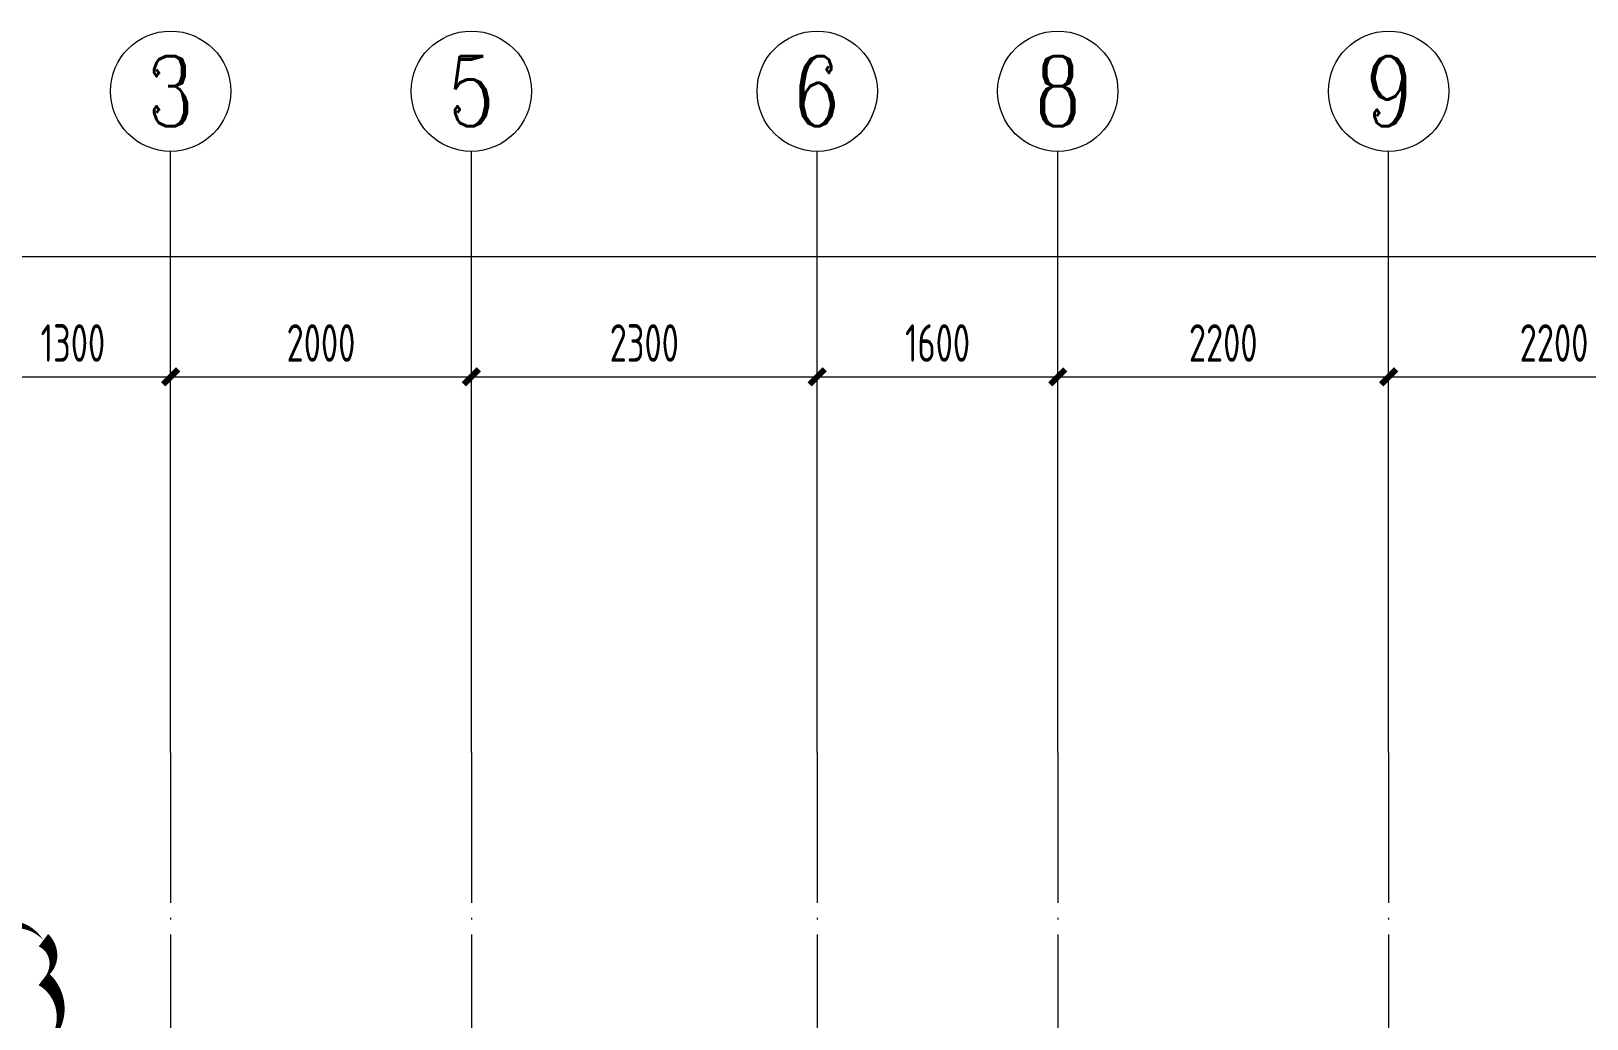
# Model space of a CAD drawing. Extents: x 5874492 to 7194610, y -939842 to -279257.
# Drawn here: x 6295517 to 6305863, y -588052 to -581480 of the extents above; entities that cross this region are included whole.
import ezdxf
from ezdxf.enums import TextEntityAlignment as Align

# ---------------------------------------------------------------- set-up
doc = ezdxf.new("R2010")
doc.units = 0
doc.header["$LTSCALE"] = 1000
doc.linetypes.add('DOTE', pattern=[2.42, 2, -0.2, 0.02, -0.2])
for name, color, linetype, lineweight in [('A-标注-轴号', 3, 'Continuous', 15), ('A-标注-轴号文字', 7, 'Continuous', 15), ('A-轴线-塔楼', 1, 'DOTE', 9), ('S-轴网-轴号', 3, 'Continuous', 20), ('S-轴网-轴线', 1, 'DOTE', 9)]:
    doc.layers.add(name, color=color, linetype=linetype, lineweight=lineweight)
doc.layers.add('S-活动层-非打印1', color=170, linetype='Continuous', plot=False)
doc.styles.add('_TCH_AXIS', font='COMPLEX.shx', dxfattribs={"bigfont": 'hztxt.shx'})
doc.styles.add('COMPLEX', font='COMPLEX')
doc.styles.add('TSSD_REIN_T3', font='tssdeng.shx', dxfattribs={"width": 0.7, "bigfont": 'hztxt.shx'})
doc.dimstyles.new('_TCH_ARCH&&100', dxfattribs={"dimtxt": 250, "dimasz": 100, "dimexe": 100, "dimexo": 100, "dimgap": 100, "dimtad": 1, "dimdec": 0, "dimzin": 0, "dimdsep": 46, "dimtxsty": 'TSSD_REIN_T3', "dimblk": 'ARCHTICK', "dimcen": 0.09, "dimclrt": 7, "dimazin": 2, "dimtfac": 1, "dimtdec": 0, "dimtix": 1, "dimtmove": 2, "dimatfit": 3, "dimfxl": 0, "dimtolj": 1, "dimtzin": 0, "dimarcsym": 0})

# ---------------------------------------------------------------- blocks, each defined once
blk = doc.blocks.new('_AXISO')
blk.add_circle((0, 0), 0.5)
at = {"layer": 'S-轴网-轴号', "style": 'COMPLEX', "width": 1.041667}
blk.add_attdef('A', text='', height=0.56, dxfattribs=at).set_placement((-0.25, -0.28), (0.25, -0.28), align=Align.FIT)
blk = doc.blocks.new('_ArchTick')
at = {"color": 0, "linetype": 'ByBlock', "const_width": 0.4}
blk.add_lwpolyline([(-0.5, -0.5), (0.5, 0.5)], dxfattribs=at)
blk = doc.blocks.new('*D2415')
at = {"layer": 'A-标注-轴号', "color": 0, "lineweight": -2, "transparency": 16777216}
for p, q in [((0, 18540), (0, 21840)), ((47200, 18540), (47200, 21840)), ((0, 21740), (47200, 21740))]:
    blk.add_line(p, q, dxfattribs=at)
at = {"layer": 'Defpoints', "color": 0, "transparency": 16777216}
for p in [(47200, 21740), (0, 18440), (47200, 18440)]:
    blk.add_point(p, dxfattribs=at)
at = {"layer": 'A-标注-轴号', "color": 0, "lineweight": -2, "transparency": 16777216, "xscale": 100, "yscale": 100, "zscale": 100, "rotation": 180}
blk.add_blockref('_ArchTick', (0, 21740), dxfattribs=at)
at = {"layer": 'A-标注-轴号', "color": 0, "lineweight": -2, "transparency": 16777216, "xscale": 100, "yscale": 100, "zscale": 100}
blk.add_blockref('_ArchTick', (47200, 21740), dxfattribs=at)
at = {"layer": 'A-标注-轴号', "color": 7, "transparency": 16777216, "insert": (23600, 21965), "char_height": 250, "attachment_point": 5, "style": 'TSSD_REIN_T3'}
blk.add_mtext('\\A1;47200', dxfattribs=at)
blk = doc.blocks.new('*D2438')
at = {"layer": 'A-标注-轴号', "color": 0, "lineweight": -2, "transparency": 16777216}
for p, q in [((7500, 18540), (7500, 21040)), ((8800, 18540), (8800, 21040)), ((7500, 20940), (8800, 20940))]:
    blk.add_line(p, q, dxfattribs=at)
at = {"layer": 'Defpoints', "color": 0, "transparency": 16777216}
for p in [(8800, 20940), (7500, 18440), (8800, 18440)]:
    blk.add_point(p, dxfattribs=at)
at = {"layer": 'A-标注-轴号', "color": 0, "lineweight": -2, "transparency": 16777216, "xscale": 100, "yscale": 100, "zscale": 100, "rotation": 180}
blk.add_blockref('_ArchTick', (7500, 20940), dxfattribs=at)
at = {"layer": 'A-标注-轴号', "color": 0, "lineweight": -2, "transparency": 16777216, "xscale": 100, "yscale": 100, "zscale": 100}
blk.add_blockref('_ArchTick', (8800, 20940), dxfattribs=at)
at = {"layer": 'A-标注-轴号', "color": 7, "transparency": 16777216, "insert": (8150, 21165), "char_height": 250, "attachment_point": 5, "style": 'TSSD_REIN_T3'}
blk.add_mtext('\\A1;1300', dxfattribs=at)
blk = doc.blocks.new('*D2439')
at = {"layer": 'A-标注-轴号', "color": 0, "lineweight": -2, "transparency": 16777216}
for p, q in [((8800, 18540), (8800, 21040)), ((10800, 18540), (10800, 21040)), ((8800, 20940), (10800, 20940))]:
    blk.add_line(p, q, dxfattribs=at)
at = {"layer": 'Defpoints', "color": 0, "transparency": 16777216}
for p in [(10800, 20940), (8800, 18440), (10800, 18440)]:
    blk.add_point(p, dxfattribs=at)
at = {"layer": 'A-标注-轴号', "color": 0, "lineweight": -2, "transparency": 16777216, "xscale": 100, "yscale": 100, "zscale": 100, "rotation": 180}
blk.add_blockref('_ArchTick', (8800, 20940), dxfattribs=at)
at = {"layer": 'A-标注-轴号', "color": 0, "lineweight": -2, "transparency": 16777216, "xscale": 100, "yscale": 100, "zscale": 100}
blk.add_blockref('_ArchTick', (10800, 20940), dxfattribs=at)
at = {"layer": 'A-标注-轴号', "color": 7, "transparency": 16777216, "insert": (9800, 21165), "char_height": 250, "attachment_point": 5, "style": 'TSSD_REIN_T3'}
blk.add_mtext('\\A1;2000', dxfattribs=at)
blk = doc.blocks.new('*D2440')
at = {"layer": 'A-标注-轴号', "color": 0, "lineweight": -2, "transparency": 16777216}
for p, q in [((10800, 18540), (10800, 21040)), ((13100, 18540), (13100, 21040)), ((10800, 20940), (13100, 20940))]:
    blk.add_line(p, q, dxfattribs=at)
at = {"layer": 'Defpoints', "color": 0, "transparency": 16777216}
for p in [(13100, 20940), (10800, 18440), (13100, 18440)]:
    blk.add_point(p, dxfattribs=at)
at = {"layer": 'A-标注-轴号', "color": 0, "lineweight": -2, "transparency": 16777216, "xscale": 100, "yscale": 100, "zscale": 100, "rotation": 180}
blk.add_blockref('_ArchTick', (10800, 20940), dxfattribs=at)
at = {"layer": 'A-标注-轴号', "color": 0, "lineweight": -2, "transparency": 16777216, "xscale": 100, "yscale": 100, "zscale": 100}
blk.add_blockref('_ArchTick', (13100, 20940), dxfattribs=at)
at = {"layer": 'A-标注-轴号', "color": 7, "transparency": 16777216, "insert": (11950, 21165), "char_height": 250, "attachment_point": 5, "style": 'TSSD_REIN_T3'}
blk.add_mtext('\\A1;2300', dxfattribs=at)
blk = doc.blocks.new('*D2441')
at = {"layer": 'A-标注-轴号', "color": 0, "lineweight": -2, "transparency": 16777216}
for p, q in [((13100, 18540), (13100, 21040)), ((14700, 18540), (14700, 21040)), ((13100, 20940), (14700, 20940))]:
    blk.add_line(p, q, dxfattribs=at)
at = {"layer": 'Defpoints', "color": 0, "transparency": 16777216}
for p in [(14700, 20940), (13100, 18440), (14700, 18440)]:
    blk.add_point(p, dxfattribs=at)
at = {"layer": 'A-标注-轴号', "color": 0, "lineweight": -2, "transparency": 16777216, "xscale": 100, "yscale": 100, "zscale": 100, "rotation": 180}
blk.add_blockref('_ArchTick', (13100, 20940), dxfattribs=at)
at = {"layer": 'A-标注-轴号', "color": 0, "lineweight": -2, "transparency": 16777216, "xscale": 100, "yscale": 100, "zscale": 100}
blk.add_blockref('_ArchTick', (14700, 20940), dxfattribs=at)
at = {"layer": 'A-标注-轴号', "color": 7, "transparency": 16777216, "insert": (13900, 21165), "char_height": 250, "attachment_point": 5, "style": 'TSSD_REIN_T3'}
blk.add_mtext('\\A1;1600', dxfattribs=at)
blk = doc.blocks.new('*D2442')
at = {"layer": 'A-标注-轴号', "color": 0, "lineweight": -2, "transparency": 16777216}
for p, q in [((14700, 18540), (14700, 21040)), ((16900, 18540), (16900, 21040)), ((14700, 20940), (16900, 20940))]:
    blk.add_line(p, q, dxfattribs=at)
at = {"layer": 'Defpoints', "color": 0, "transparency": 16777216}
for p in [(16900, 20940), (14700, 18440), (16900, 18440)]:
    blk.add_point(p, dxfattribs=at)
at = {"layer": 'A-标注-轴号', "color": 0, "lineweight": -2, "transparency": 16777216, "xscale": 100, "yscale": 100, "zscale": 100, "rotation": 180}
blk.add_blockref('_ArchTick', (14700, 20940), dxfattribs=at)
at = {"layer": 'A-标注-轴号', "color": 0, "lineweight": -2, "transparency": 16777216, "xscale": 100, "yscale": 100, "zscale": 100}
blk.add_blockref('_ArchTick', (16900, 20940), dxfattribs=at)
at = {"layer": 'A-标注-轴号', "color": 7, "transparency": 16777216, "insert": (15800, 21165), "char_height": 250, "attachment_point": 5, "style": 'TSSD_REIN_T3'}
blk.add_mtext('\\A1;2200', dxfattribs=at)
blk = doc.blocks.new('*D2443')
at = {"layer": 'A-标注-轴号', "color": 0, "lineweight": -2, "transparency": 16777216}
for p, q in [((16900, 18540), (16900, 21040)), ((19100, 18540), (19100, 21040)), ((16900, 20940), (19100, 20940))]:
    blk.add_line(p, q, dxfattribs=at)
at = {"layer": 'Defpoints', "color": 0, "transparency": 16777216}
for p in [(19100, 20940), (16900, 18440), (19100, 18440)]:
    blk.add_point(p, dxfattribs=at)
at = {"layer": 'A-标注-轴号', "color": 0, "lineweight": -2, "transparency": 16777216, "xscale": 100, "yscale": 100, "zscale": 100, "rotation": 180}
blk.add_blockref('_ArchTick', (16900, 20940), dxfattribs=at)
at = {"layer": 'A-标注-轴号', "color": 0, "lineweight": -2, "transparency": 16777216, "xscale": 100, "yscale": 100, "zscale": 100}
blk.add_blockref('_ArchTick', (19100, 20940), dxfattribs=at)
at = {"layer": 'A-标注-轴号', "color": 7, "transparency": 16777216, "insert": (18000, 21165), "char_height": 250, "attachment_point": 5, "style": 'TSSD_REIN_T3'}
blk.add_mtext('\\A1;2200', dxfattribs=at)
blk = doc.blocks.new('A$C3FF375C5')
at = {"layer": 'A-标注-轴号'}
for p, q in [((8800, 18440.3), (8800, 22440.3)), ((10800, 18440.3), (10800, 22440.3)), ((13100, 18440.3), (13100, 22440.3)), ((14700, 18440.3), (14700, 22440.3)), ((16900, 18440.3), (16900, 22440.3))]:
    blk.add_line(p, q, dxfattribs=at)
at = {"layer": 'A-轴线-塔楼', "linetype": 'DOTE', "ltscale": 0.5}
for p, q in [((8800, 18440.3), (8800, 9900)), ((10800, 18440.3), (10800, 12550)), ((13100, 18440.3), (13100, 9900)), ((14700, 18440.3), (14700, 8100)), ((16900, 18440.3), (16900, -8548.9))]:
    blk.add_line(p, q, dxfattribs=at)
at = {"layer": 'A-标注-轴号'}
ref = blk.add_blockref('_AXISO', (8800, 22840.3), dxfattribs=dict(at, xscale=800, yscale=800, zscale=800))
ref.add_attrib('A', '3', dxfattribs={"layer": 'A-标注-轴号文字', "ltscale": 0.2, "height": 465.9, "style": '_TCH_AXIS'}).set_placement((8644.7, 22607.3), (8955.3, 22607.3), align=Align.FIT)
ref = blk.add_blockref('_AXISO', (10800, 22840.3), dxfattribs=dict(at, xscale=800, yscale=800, zscale=800))
ref.add_attrib('A', '5', dxfattribs={"layer": 'A-标注-轴号文字', "ltscale": 0.2, "height": 465.9, "style": '_TCH_AXIS'}).set_placement((10644.7, 22607.3), (10955.3, 22607.3), align=Align.FIT)
ref = blk.add_blockref('_AXISO', (13100, 22840.3), dxfattribs=dict(at, xscale=800, yscale=800, zscale=800))
ref.add_attrib('A', '6', dxfattribs={"layer": 'A-标注-轴号文字', "ltscale": 0.2, "height": 465.9, "style": '_TCH_AXIS'}).set_placement((12944.7, 22607.3), (13255.3, 22607.3), align=Align.FIT)
ref = blk.add_blockref('_AXISO', (14700, 22840.3), dxfattribs=dict(at, xscale=800, yscale=800, zscale=800))
ref.add_attrib('A', '8', dxfattribs={"layer": 'A-标注-轴号文字', "ltscale": 0.2, "height": 465.9, "style": '_TCH_AXIS'}).set_placement((14544.7, 22607.3), (14855.3, 22607.3), align=Align.FIT)
ref = blk.add_blockref('_AXISO', (16900, 22840.3), dxfattribs=dict(at, xscale=800, yscale=800, zscale=800))
ref.add_attrib('A', '9', dxfattribs={"layer": 'A-标注-轴号文字', "ltscale": 0.2, "height": 465.9, "style": '_TCH_AXIS'}).set_placement((16744.7, 22607.3), (17055.3, 22607.3), align=Align.FIT)
for p1, p2, distance, picture, middle in [((0, 18440.3), (47199.9, 18440.3), 3300, '*D2415', (23599.9, 21965.3)), ((7500, 18440.3), (8800, 18440.3), 2500, '*D2438', (8150, 21165.3)), ((8800, 18440.3), (10800, 18440.3), 2500, '*D2439', (9800, 21165.3)), ((10800, 18440.3), (13100, 18440.3), 2500, '*D2440', (11950, 21165.3)), ((13100, 18440.3), (14700, 18440.3), 2500, '*D2441', (13900, 21165.3)), ((14700, 18440.3), (16900, 18440.3), 2500, '*D2442', (15800, 21165.3)), ((16900, 18440.3), (19100, 18440.3), 2500, '*D2443', (18000, 21165.3))]:
    dim = blk.add_aligned_dim(p1=p1, p2=p2, distance=distance, dimstyle='_TCH_ARCH&&100', dxfattribs=at)
    dim.commit()
    dim.dimension.update_dxf_attribs({"geometry": picture, "text_midpoint": middle})

msp = doc.modelspace()

# ---------------------------------------------------------------- linework, layer by layer
at = {"layer": 'S-活动层-非打印1', "color": 1}
msp.add_lwpolyline([(6295354.6, -596465.3, 0, 105, 0.5), (6295598.5, -596465.3, 0, 105, 0.5), (6295598.5, -595730.3, 0, 105, 0.5), (6295598.5, -595065.3, 0, 105, 0.5), (6295598.5, -594120.3, 0, 105, 0.5), (6295598.5, -593595.3, 0, 105, 0.5), (6295598.5, -593140.3, 0, 105, 0.5), (6295598.5, -592195.3, 0, 105, 0.5), (6295598.5, -591845.3, 0, 105, 0.5), (6295598.5, -591285.3, 0, 105, 0.5), (6295598.5, -590445.3, 0, 105, 0.5), (6295598.5, -589780.3, 0, 105, 0.5), (6295598.5, -589325.3, 0, 105, 0.5), (6295598.5, -588905.3, 0, 105, 0.5), (6295598.5, -588240.3, 0, 105, 0.5), (6295598.5, -587785.3, 0, 105, 0.5), (6295598.5, -587528.5, 0, 105, 0.5), (6295178.5, -587528.5, 0, 105, 0.5)], format="xyseb", dxfattribs=at)

# ---------------------------------------------------------------- block references
at = {"layer": 'S-轴网-轴线', "ltscale": 0.2}
msp.add_blockref('A$C3FF375C5', (6287644.5, -604719.9), dxfattribs=at)

doc.saveas('drawing.dxf')
